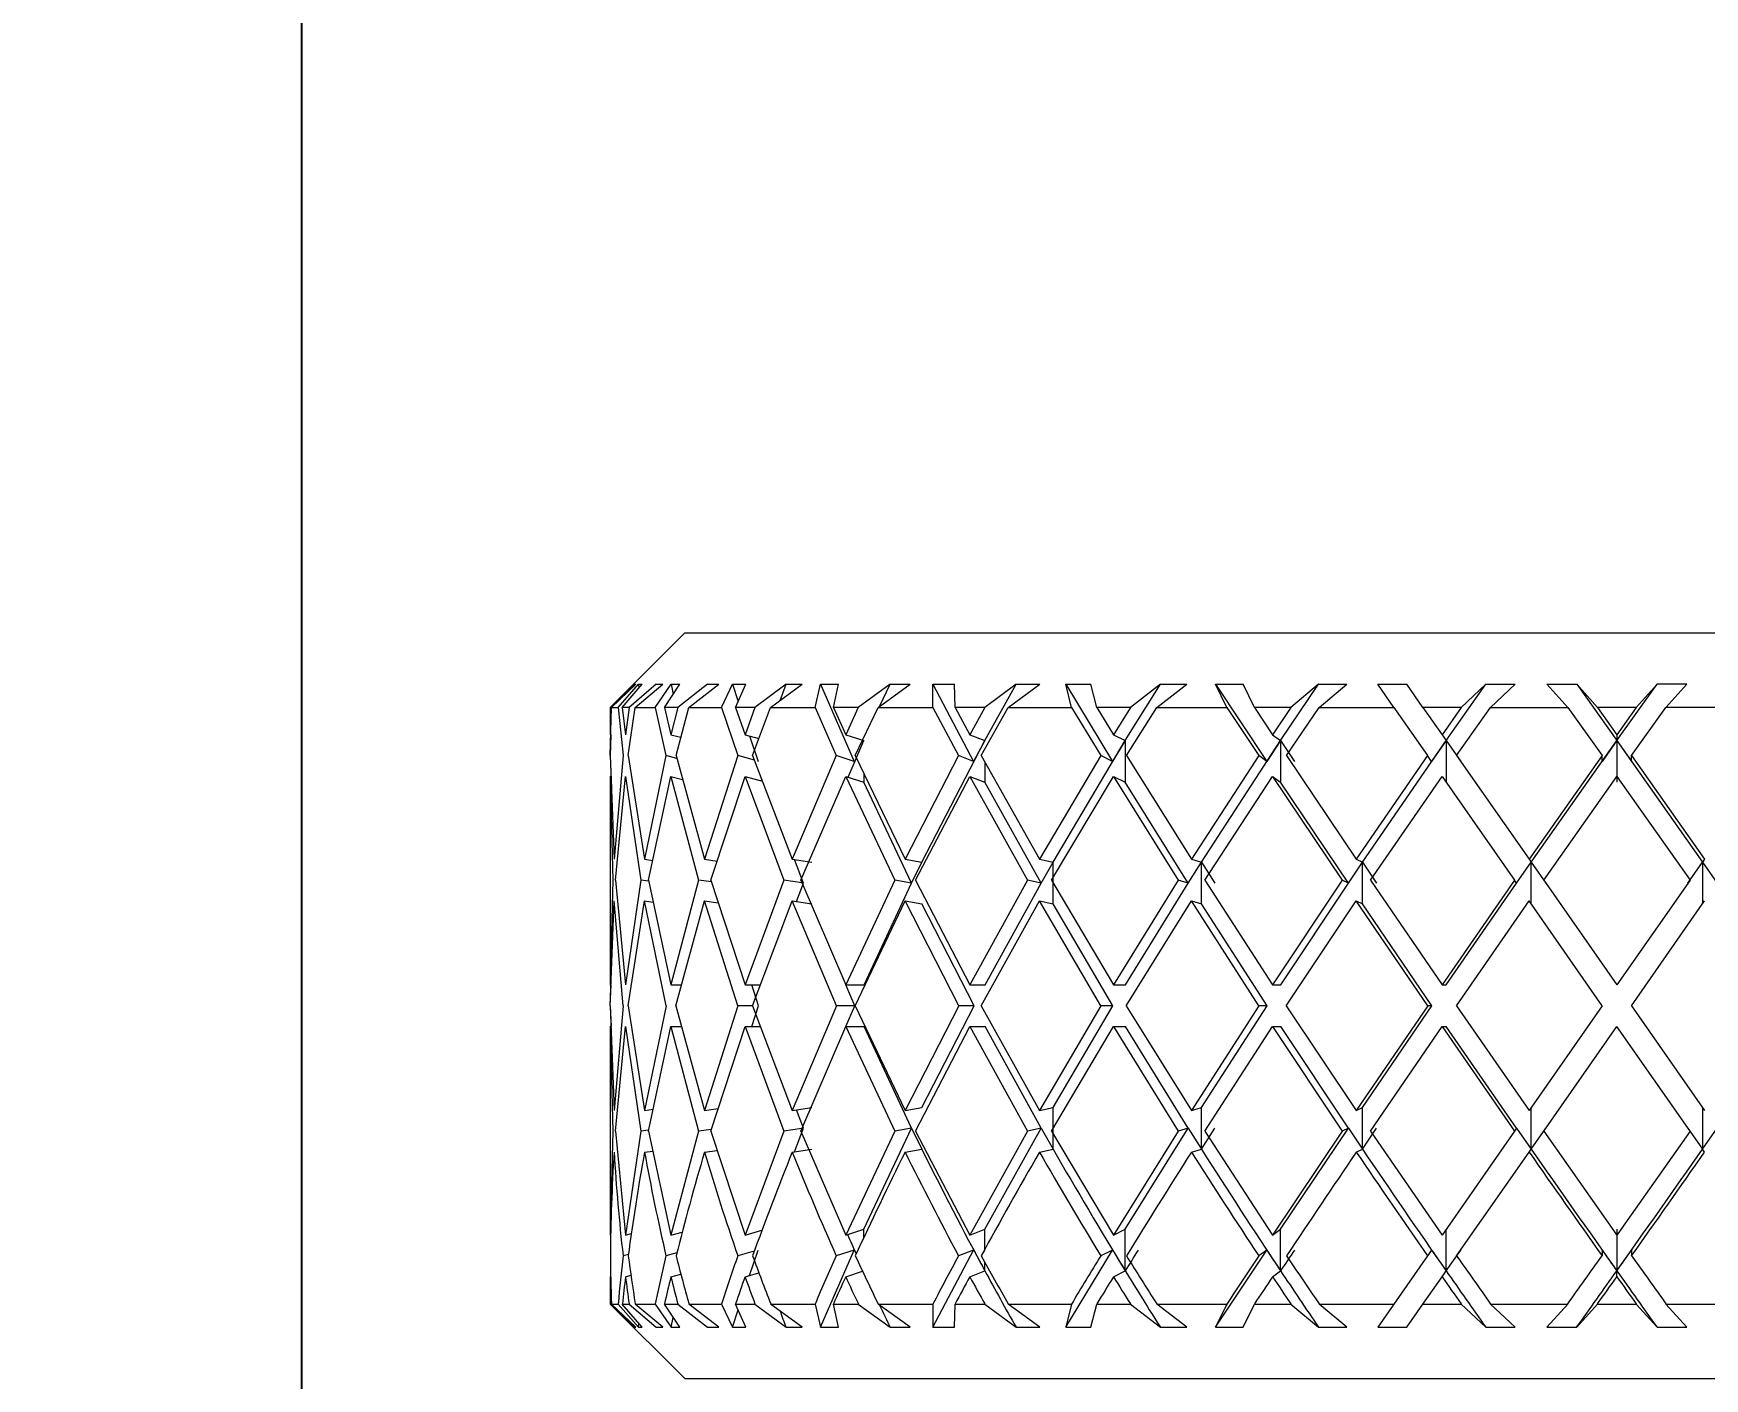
# Model space of a CAD drawing. Header units: millimetres. Extents: x 6 to 425, y 6 to 273.
# Drawn here: x 156.951 to 161.398, y 237.529 to 241.108 of the extents above; entities that cross this region are included whole.
import ezdxf

# ---------------------------------------------------------------- set-up
doc = ezdxf.new("R2010")
doc.units = ezdxf.units.MM
doc.layers.add('ITAR', color=7, linetype='Continuous')
doc.styles.add('SLDTEXTSTYLE0', font='TXT', dxfattribs={"width": 0.75})
doc.dimstyles.new('SLDDIMSTYLE1', dxfattribs={"dimtxt": 3.175, "dimasz": 3.302, "dimexe": 0, "dimexo": 0.0625, "dimgap": 0.79375, "dimtad": 0, "dimtih": 1, "dimtoh": 1, "dimlfac": 2, "dimrnd": 1e-09, "dimzin": 12, "dimdsep": 46, "dimtxsty": 'SLDTEXTSTYLE0', "dimsah": 1, "dimcen": 0.09, "dimadec": 0, "dimazin": 3, "dimtfac": 1, "dimtofl": 0, "dimtmove": 0, "dimatfit": 3, "dimfxl": 1, "dimfrac": 2, "dimtolj": 1, "dimtzin": 12, "dimarcsym": 0})

# ---------------------------------------------------------------- blocks, each defined once
blk = doc.blocks.new('_D_4')
at = {"layer": 'ITAR'}
for p, q in [((157.6648, 233.2092), (157.6648, 255.3924)), ((170.2398, 242.4642), (170.2398, 255.3924)), ((157.6648, 252.2174), (154.2734, 252.2174)), ((170.2398, 252.2174), (157.6648, 252.2174)), ((137.7575, 252.1932), (137.1126, 252.1932)), ((137.1126, 252.1932), (137.1126, 247.1529)), ((148.6611, 252.1932), (149.306, 252.1932)), ((149.306, 252.1932), (149.306, 247.1529)), ((137.1126, 247.1529), (137.7575, 247.1529)), ((149.306, 247.1529), (148.6611, 247.1529))]:
    blk.add_line(p, q, dxfattribs=at)
for points in [[(157.6648, 252.2174), (160.9668, 251.7094), (160.9668, 252.7254)], [(170.2398, 252.2174), (166.9378, 252.7254), (166.9378, 251.7094)]]:
    blk.add_solid(points, dxfattribs=at)
at = {"layer": 'ITAR', "char_height": 3.175, "attachment_point": 1, "style": 'SLDTEXTSTYLE0'}
for s, insert in [('25.15mm', (133.9621, 256.9309)), ('.99in', (138.5636, 251.2456))]:
    blk.add_mtext(s, dxfattribs=dict(at, insert=insert))

msp = doc.modelspace()

# ---------------------------------------------------------------- linework, layer by layer
at = {"color": 7, "linetype": 'Continuous', "lineweight": 15}
for p, q in [((158.6843, 239.513), (158.4859, 239.3145)), ((158.6843, 239.513), (161.1648, 239.513)), ((161.1648, 239.513), (163.6452, 239.513)), ((158.5501, 239.3766), (158.4864, 239.3145)), ((158.4891, 239.3145), (158.5541, 239.3762)), ((158.507, 239.3145), (158.5615, 239.3762)), ((158.5181, 239.3145), (158.5713, 239.3766)), ((158.6084, 239.3766), (158.536, 239.3145)), ((158.5501, 239.3766), (158.5541, 239.3762)), ((158.5524, 239.3145), (158.6261, 239.3762)), ((158.5615, 239.3762), (158.5713, 239.3766)), ((158.5615, 239.3762), (158.5625, 239.3663)), ((158.6057, 239.3145), (158.648, 239.3762)), ((158.6084, 239.3766), (158.6261, 239.3762)), ((158.6302, 239.3145), (158.6712, 239.3766)), ((158.648, 239.3762), (158.6712, 239.3766)), ((158.648, 239.3762), (158.6537, 239.35)), ((158.7444, 239.3766), (158.6656, 239.3145)), ((158.6952, 239.3145), (158.7752, 239.3762)), ((158.7444, 239.3766), (158.7752, 239.3762)), ((158.7822, 239.3145), (158.8109, 239.3762)), ((158.8109, 239.3762), (158.847, 239.3766)), ((158.8109, 239.3762), (158.8263, 239.3301)), ((158.8194, 239.3145), (158.847, 239.3766)), ((158.9539, 239.3766), (158.871, 239.3145)), ((158.9129, 239.3145), (158.9969, 239.3762)), ((158.9379, 239.3329), (158.9539, 239.3766)), ((158.9539, 239.3766), (158.9969, 239.3762)), ((159.031, 239.3145), (159.0454, 239.3762)), ((159.0454, 239.3762), (159.0931, 239.3766)), ((159.0454, 239.3762), (159.1354, 239.1709)), ((159.0798, 239.3145), (159.0931, 239.3766)), ((159.2306, 239.3766), (159.1462, 239.3145)), ((159.1991, 239.3145), (159.2844, 239.3762)), ((159.2029, 239.3173), (159.2306, 239.3766)), ((159.2306, 239.3766), (159.2844, 239.3762)), ((159.3442, 239.3762), (159.4022, 239.3766)), ((159.3447, 239.3145), (159.3442, 239.3762)), ((159.3442, 239.3762), (159.453, 239.1709)), ((159.4036, 239.3145), (159.4022, 239.3766)), ((159.566, 239.3766), (159.4827, 239.3145)), ((159.483, 239.2263), (159.566, 239.3766)), ((159.545, 239.3145), (159.6291, 239.3762)), ((159.566, 239.3766), (159.6291, 239.3762)), ((159.6984, 239.3762), (159.7649, 239.3766)), ((159.7137, 239.3145), (159.6984, 239.3762)), ((159.6984, 239.3762), (159.8226, 239.1709)), ((159.7809, 239.3145), (159.7649, 239.3766)), ((159.8566, 239.2263), (159.95, 239.3766)), ((159.95, 239.3766), (159.8703, 239.3145)), ((159.9402, 239.3145), (160.0205, 239.3762)), ((159.95, 239.3766), (160.0205, 239.3762)), ((160.0971, 239.3762), (160.17, 239.3766)), ((160.1267, 239.3145), (160.0971, 239.3762)), ((160.0971, 239.3762), (160.233, 239.1709)), ((160.2002, 239.3145), (160.17, 239.3766)), ((160.2699, 239.2263), (160.371, 239.3766)), ((160.371, 239.3766), (160.2972, 239.3145)), ((160.371, 239.3766), (160.4466, 239.3762)), ((160.3725, 239.3145), (160.4466, 239.3762)), ((160.5283, 239.3762), (160.6055, 239.3766)), ((160.5714, 239.3145), (160.5283, 239.3762)), ((160.6488, 239.3145), (160.6055, 239.3766)), ((160.7105, 239.2263), (160.816, 239.3766)), ((160.816, 239.3766), (160.7505, 239.3145)), ((160.816, 239.3766), (160.8946, 239.3762)), ((160.8289, 239.3145), (160.8946, 239.3762)), ((160.9788, 239.3762), (161.0579, 239.3766)), ((161.034, 239.3145), (160.9788, 239.3762)), ((161.0579, 239.3766), (161.1648, 239.2263)), ((161.1131, 239.3145), (161.0579, 239.3766)), ((161.1648, 239.2263), (161.2717, 239.3766)), ((161.2717, 239.3766), (161.2164, 239.3145)), ((161.3508, 239.3762), (161.2717, 239.3766)), ((161.2955, 239.3145), (161.3508, 239.3762)), ((158.4859, 239.3145), (158.4859, 239.2413)), ((158.4864, 239.3145), (158.4859, 239.3145)), ((158.4864, 239.3145), (158.4859, 239.2419)), ((158.4862, 239.1864), (158.4891, 239.3145)), ((158.4891, 239.3145), (158.507, 239.3145)), ((158.507, 239.3145), (158.52, 239.1864)), ((158.536, 239.3145), (158.5181, 239.3145)), ((158.5181, 239.3145), (158.5266, 239.2419)), ((158.536, 239.3145), (158.5266, 239.2419)), ((158.5337, 239.1864), (158.5524, 239.3145)), ((158.5524, 239.3145), (158.6057, 239.3145)), ((158.6057, 239.3145), (158.6342, 239.1864)), ((158.6656, 239.3145), (158.6302, 239.3145)), ((158.6302, 239.3145), (158.6474, 239.2419)), ((158.6656, 239.3145), (158.6474, 239.2419)), ((158.6612, 239.1864), (158.6952, 239.3145)), ((158.6952, 239.3145), (158.7822, 239.3145)), ((158.7822, 239.3145), (158.8254, 239.1864)), ((158.871, 239.3145), (158.8194, 239.3145)), ((158.8194, 239.3145), (158.8448, 239.2419)), ((158.871, 239.3145), (158.8448, 239.2419)), ((158.8647, 239.1864), (158.9129, 239.3145)), ((158.9129, 239.3145), (159.031, 239.3145)), ((159.031, 239.3145), (159.0876, 239.1864)), ((159.1462, 239.3145), (159.0798, 239.3145)), ((159.0798, 239.3145), (159.1126, 239.2419)), ((159.1462, 239.3145), (159.1126, 239.2419)), ((159.1381, 239.1864), (159.1991, 239.3145)), ((159.1991, 239.3145), (159.3447, 239.3145)), ((159.3447, 239.3145), (159.4129, 239.1864)), ((159.4827, 239.3145), (159.4036, 239.3145)), ((159.4036, 239.3145), (159.4428, 239.2419)), ((159.4827, 239.3145), (159.4428, 239.2419)), ((159.4731, 239.1864), (159.545, 239.3145)), ((159.545, 239.3145), (159.7137, 239.3145)), ((159.7137, 239.3145), (159.7914, 239.1864)), ((159.8703, 239.3145), (159.7809, 239.3145)), ((159.7809, 239.3145), (159.8253, 239.2419)), ((159.8703, 239.3145), (159.8253, 239.2419)), ((159.8595, 239.1864), (159.9402, 239.3145)), ((159.9402, 239.3145), (160.1267, 239.3145)), ((160.1267, 239.3145), (160.2117, 239.1864)), ((160.2972, 239.3145), (160.2002, 239.3145)), ((160.2002, 239.3145), (160.2485, 239.2419)), ((160.2972, 239.3145), (160.2485, 239.2419)), ((160.2856, 239.1864), (160.3725, 239.3145)), ((160.3725, 239.3145), (160.5714, 239.3145)), ((160.5714, 239.3145), (160.6609, 239.1864)), ((160.7505, 239.3145), (160.6488, 239.3145)), ((160.6488, 239.3145), (160.6996, 239.2419)), ((160.7505, 239.3145), (160.6996, 239.2419)), ((160.7384, 239.1864), (160.8289, 239.3145)), ((160.8289, 239.3145), (161.034, 239.3145)), ((161.034, 239.3145), (161.1254, 239.1864)), ((161.1131, 239.3145), (161.1648, 239.2419)), ((161.2164, 239.3145), (161.1131, 239.3145)), ((161.2164, 239.3145), (161.1648, 239.2419)), ((161.2041, 239.1864), (161.2955, 239.3145)), ((161.5006, 239.3145), (161.2955, 239.3145)), ((158.4874, 239.2415), (158.4862, 239.1864)), ((158.6474, 239.2419), (158.674, 239.2349)), ((158.8448, 239.2419), (158.8816, 239.2313)), ((158.8569, 239.2384), (158.8794, 239.1709)), ((159.1126, 239.2419), (159.1605, 239.2263)), ((159.1189, 239.129), (159.1605, 239.2263)), ((159.3152, 238.9024), (159.483, 239.2263)), ((159.4428, 239.2419), (159.483, 239.2263)), ((159.483, 239.2263), (159.453, 239.1709)), ((159.6645, 238.9024), (159.8566, 239.2263)), ((159.8566, 239.2263), (159.8226, 239.1709)), ((159.8253, 239.2419), (159.8566, 239.2263)), ((159.8566, 239.2263), (159.8566, 239.1155)), ((160.0594, 238.9024), (160.2699, 239.2263)), ((160.2699, 239.2263), (160.233, 239.1709)), ((160.2485, 239.2419), (160.2699, 239.2263)), ((160.2699, 239.2263), (160.2699, 239.1155)), ((160.2699, 239.2263), (160.3069, 239.1709)), ((160.4878, 238.9024), (160.7105, 239.2263)), ((160.7105, 239.2263), (160.6717, 239.1709)), ((160.6996, 239.2419), (160.7105, 239.2263)), ((160.7105, 239.2263), (160.7105, 239.1155)), ((160.7105, 239.2263), (160.7492, 239.1709)), ((160.9368, 238.9024), (161.1648, 239.2263)), ((161.1648, 239.2263), (161.1254, 239.1709)), ((161.1648, 239.2419), (161.1648, 239.2263)), ((161.1648, 239.2263), (161.3927, 238.9024)), ((161.1648, 239.2263), (161.2041, 239.1709)), ((161.1648, 239.2263), (161.1648, 239.1155)), ((158.4862, 239.1864), (158.4961, 238.9103)), ((158.4862, 239.1864), (158.4893, 239.0989)), ((158.52, 239.1864), (158.4961, 238.9103)), ((158.5337, 239.1864), (158.5772, 238.9103)), ((158.6342, 239.1864), (158.5772, 238.9103)), ((158.6633, 239.1787), (158.6342, 239.1864)), ((158.6612, 239.1864), (158.7369, 238.9103)), ((158.8254, 239.1864), (158.7369, 238.9103)), ((158.8695, 239.1737), (158.8254, 239.1864)), ((158.8647, 239.1864), (158.9703, 238.9103)), ((159.0876, 239.1864), (158.9703, 238.9103)), ((159.1354, 239.1709), (159.0876, 239.1864)), ((159.1381, 239.1864), (159.2705, 238.9103)), ((159.4129, 239.1864), (159.2705, 238.9103)), ((159.453, 239.1709), (159.4129, 239.1864)), ((159.4731, 239.1864), (159.6282, 238.9103)), ((159.7914, 239.1864), (159.6282, 238.9103)), ((159.8226, 239.1709), (159.7914, 239.1864)), ((159.8595, 239.1864), (160.0326, 238.9103)), ((160.2117, 239.1864), (160.0326, 238.9103)), ((160.233, 239.1709), (160.2117, 239.1864)), ((160.2856, 239.1864), (160.4714, 238.9103)), ((160.6609, 239.1864), (160.4714, 238.9103)), ((160.6717, 239.1709), (160.6609, 239.1864)), ((160.7384, 239.1864), (160.9313, 238.9103)), ((161.1254, 239.1864), (160.9313, 238.9103)), ((161.1254, 239.1709), (161.1254, 239.1864)), ((161.2041, 239.1864), (161.3983, 238.9103)), ((161.2041, 239.1709), (161.2041, 239.1864)), ((158.4859, 239.1317), (158.4859, 238.5756)), ((158.4859, 239.131), (158.493, 238.8549)), ((158.4997, 238.8549), (158.5266, 239.131)), ((158.5266, 239.131), (158.5674, 238.8549)), ((158.5875, 238.8549), (158.6474, 239.131)), ((158.6474, 239.131), (158.6786, 239.1228)), ((158.6474, 239.131), (158.7207, 238.8549)), ((158.7535, 238.8549), (158.8448, 239.131)), ((158.8448, 239.131), (158.8909, 239.1178)), ((158.8448, 239.131), (158.9483, 238.8549)), ((158.9929, 238.8549), (159.1126, 239.131)), ((159.1126, 239.131), (159.1605, 239.1155)), ((159.1126, 239.131), (159.2432, 238.8549)), ((159.2879, 238.847), (159.1605, 239.1155)), ((159.2982, 238.8549), (159.4428, 239.131)), ((159.4428, 239.131), (159.5965, 238.8549)), ((159.4428, 239.131), (159.483, 239.1155)), ((159.6328, 238.847), (159.483, 239.1155)), ((159.6602, 238.8549), (159.8253, 239.131)), ((159.8253, 239.131), (159.8566, 239.1155)), ((159.8253, 239.131), (159.9975, 238.8549)), ((160.0242, 238.847), (159.8566, 239.1155)), ((160.068, 238.8549), (160.2485, 239.131)), ((160.2485, 239.131), (160.2699, 239.1155)), ((160.2485, 239.131), (160.4339, 238.8549)), ((160.4503, 238.847), (160.2699, 239.1155)), ((160.5091, 238.8549), (160.6996, 239.131)), ((160.6996, 239.131), (160.8926, 238.8549)), ((160.9701, 238.8549), (161.1648, 239.131)), ((161.1648, 239.131), (161.3595, 238.8549)), ((158.5772, 238.9103), (158.5989, 238.9075)), ((158.7369, 238.9103), (158.7703, 238.9057)), ((158.9703, 238.9103), (159.0222, 238.9024)), ((159, 238.847), (158.9765, 238.9094)), ((159.2705, 238.9103), (159.3152, 238.9024)), ((159.2879, 238.847), (159.3152, 238.9024)), ((159.6282, 238.9103), (159.6645, 238.9024)), ((159.6328, 238.847), (159.6645, 238.9024)), ((159.6645, 238.7916), (159.6645, 238.9024)), ((160.0242, 238.847), (160.0594, 238.9024)), ((160.0326, 238.9103), (160.0594, 238.9024)), ((160.0594, 238.9024), (160.0947, 238.847)), ((160.0594, 238.7916), (160.0594, 238.9024)), ((160.4503, 238.847), (160.4878, 238.9024)), ((160.4714, 238.9103), (160.4878, 238.9024)), ((160.4878, 238.9024), (160.5254, 238.847)), ((160.4878, 238.7916), (160.4878, 238.9024)), ((160.8981, 238.847), (160.9368, 238.9024)), ((160.9313, 238.9103), (160.9368, 238.9024)), ((160.9368, 238.9024), (160.9755, 238.847)), ((160.9368, 238.7916), (160.9368, 238.9024)), ((161.354, 238.847), (161.3927, 238.9024)), ((161.3983, 238.9103), (161.3927, 238.9024)), ((161.3927, 238.9024), (161.3927, 238.7916)), ((161.3927, 238.9024), (161.4314, 238.847)), ((158.493, 238.8549), (158.4859, 238.5762)), ((158.4997, 238.8549), (158.5266, 238.5762)), ((158.5674, 238.8549), (158.5266, 238.5762)), ((158.5881, 238.8522), (158.5674, 238.8549)), ((158.5875, 238.8549), (158.6474, 238.5762)), ((158.7207, 238.8549), (158.6474, 238.5762)), ((158.7551, 238.8501), (158.7207, 238.8549)), ((158.7535, 238.8549), (158.8448, 238.5762)), ((158.9483, 238.8549), (158.8448, 238.5762)), ((158.996, 238.8476), (158.9483, 238.8549)), ((158.9819, 238.7977), (159.0002, 238.847)), ((158.9929, 238.8549), (159.1126, 238.5762)), ((159.2432, 238.8549), (159.1126, 238.5762)), ((159.1613, 238.5762), (159.288, 238.847)), ((159.2879, 238.847), (159.2432, 238.8549)), ((159.2982, 238.8549), (159.4428, 238.5762)), ((159.5965, 238.8549), (159.4428, 238.5762)), ((159.4836, 238.5762), (159.6329, 238.847)), ((159.6328, 238.847), (159.5965, 238.8549)), ((159.6602, 238.8549), (159.8253, 238.5762)), ((159.9975, 238.8549), (159.8253, 238.5762)), ((159.8571, 238.5762), (160.0243, 238.847)), ((160.0242, 238.847), (159.9975, 238.8549)), ((160.068, 238.8549), (160.2485, 238.5762)), ((160.4339, 238.8549), (160.2485, 238.5762)), ((160.2703, 238.5762), (160.4503, 238.847)), ((160.4503, 238.847), (160.4339, 238.8549)), ((160.5091, 238.8549), (160.6996, 238.5762)), ((160.8926, 238.8549), (160.6996, 238.5762)), ((160.7106, 238.5762), (160.8981, 238.847)), ((160.8981, 238.847), (160.8926, 238.8549)), ((160.9701, 238.8549), (161.1648, 238.5762)), ((161.3595, 238.8549), (161.1648, 238.5762)), ((158.4861, 238.5208), (158.4961, 238.7995)), ((158.5201, 238.5208), (158.4961, 238.7995)), ((158.5336, 238.5208), (158.5772, 238.7995)), ((158.6344, 238.5208), (158.5772, 238.7995)), ((158.5772, 238.7995), (158.6, 238.7965)), ((158.6609, 238.5208), (158.7369, 238.7995)), ((158.8256, 238.5208), (158.7369, 238.7995)), ((158.7369, 238.7995), (158.7733, 238.7944)), ((158.8644, 238.5208), (158.9703, 238.7995)), ((158.9703, 238.7995), (159.0222, 238.7916)), ((159.0879, 238.5208), (158.9703, 238.7995)), ((159.1377, 238.5208), (159.2705, 238.7995)), ((159.2705, 238.7995), (159.3152, 238.7916)), ((159.4133, 238.5208), (159.2705, 238.7995)), ((159.4541, 238.5208), (159.3152, 238.7916)), ((159.4727, 238.5208), (159.6282, 238.7995)), ((159.7919, 238.5208), (159.6282, 238.7995)), ((159.6282, 238.7995), (159.6645, 238.7916)), ((159.8237, 238.5208), (159.6645, 238.7916)), ((159.859, 238.5208), (160.0326, 238.7995)), ((160.2122, 238.5208), (160.0326, 238.7995)), ((160.0326, 238.7995), (160.0594, 238.7916)), ((160.234, 238.5208), (160.0594, 238.7916)), ((160.285, 238.5208), (160.4714, 238.7995)), ((160.6615, 238.5208), (160.4714, 238.7995)), ((160.4714, 238.7995), (160.4878, 238.7916)), ((160.6725, 238.5208), (160.4878, 238.7916)), ((160.7378, 238.5208), (160.9313, 238.7995)), ((161.126, 238.5208), (160.9313, 238.7995)), ((161.2035, 238.5208), (161.3983, 238.7995)), ((158.4861, 238.5208), (158.4881, 238.5762)), ((158.6474, 238.5762), (158.676, 238.5762)), ((158.8448, 238.5762), (158.8855, 238.5762)), ((158.8806, 238.5208), (158.8629, 238.5762)), ((159.1126, 238.5762), (159.1613, 238.5762)), ((159.1366, 238.5208), (159.1132, 238.5762)), ((159.4428, 238.5762), (159.4836, 238.5762)), ((159.8253, 238.5762), (159.8571, 238.5762)), ((160.2485, 238.5762), (160.2703, 238.5762)), ((160.6996, 238.5762), (160.7106, 238.5762)), ((158.4861, 238.5208), (158.4961, 238.2421)), ((158.4861, 238.5208), (158.4881, 238.4654)), ((158.5201, 238.5208), (158.4961, 238.2421)), ((158.5336, 238.5208), (158.5772, 238.2421)), ((158.6344, 238.5208), (158.5772, 238.2421)), ((158.6609, 238.5208), (158.7369, 238.2421)), ((158.8256, 238.5208), (158.7369, 238.2421)), ((158.8644, 238.5208), (158.8256, 238.5208)), ((158.8629, 238.4654), (158.8806, 238.5208)), ((158.8644, 238.5208), (158.9703, 238.2421)), ((159.0879, 238.5208), (158.9703, 238.2421)), ((159.1366, 238.5208), (159.0879, 238.5208)), ((159.1132, 238.4654), (159.1366, 238.5208)), ((159.1377, 238.5208), (159.2705, 238.2421)), ((159.4133, 238.5208), (159.2705, 238.2421)), ((159.3152, 238.25), (159.4541, 238.5208)), ((159.4541, 238.5208), (159.4133, 238.5208)), ((159.4727, 238.5208), (159.6282, 238.2421)), ((159.7919, 238.5208), (159.6282, 238.2421)), ((159.6645, 238.25), (159.8237, 238.5208)), ((159.8237, 238.5208), (159.7919, 238.5208)), ((159.859, 238.5208), (160.0326, 238.2421)), ((160.2122, 238.5208), (160.0326, 238.2421)), ((160.0594, 238.25), (160.234, 238.5208)), ((160.234, 238.5208), (160.2122, 238.5208)), ((160.285, 238.5208), (160.4714, 238.2421)), ((160.6615, 238.5208), (160.4714, 238.2421)), ((160.4878, 238.25), (160.6725, 238.5208)), ((160.6725, 238.5208), (160.6615, 238.5208)), ((160.7378, 238.5208), (160.9313, 238.2421)), ((161.126, 238.5208), (160.9313, 238.2421)), ((161.2035, 238.5208), (161.3983, 238.2421)), ((158.4859, 238.466), (158.4859, 237.9099)), ((158.4859, 238.4654), (158.493, 238.1867)), ((158.4997, 238.1867), (158.5266, 238.4654)), ((158.5266, 238.4654), (158.5674, 238.1867)), ((158.5875, 238.1867), (158.6474, 238.4654)), ((158.6474, 238.4654), (158.7207, 238.1867)), ((158.6474, 238.4654), (158.676, 238.4654)), ((158.7535, 238.1867), (158.8448, 238.4654)), ((158.8448, 238.4654), (158.9483, 238.1867)), ((158.8448, 238.4654), (158.8855, 238.4654)), ((158.9929, 238.1867), (159.1126, 238.4654)), ((159.1126, 238.4654), (159.2432, 238.1867)), ((159.1126, 238.4654), (159.1613, 238.4654)), ((159.288, 238.1946), (159.1613, 238.4654)), ((159.2982, 238.1867), (159.4428, 238.4654)), ((159.4428, 238.4654), (159.5965, 238.1867)), ((159.4428, 238.4654), (159.4836, 238.4654)), ((159.6329, 238.1946), (159.4836, 238.4654)), ((159.6602, 238.1867), (159.8253, 238.4654)), ((159.8253, 238.4654), (159.8571, 238.4654)), ((159.8253, 238.4654), (159.9975, 238.1867)), ((160.0243, 238.1946), (159.8571, 238.4654)), ((160.068, 238.1867), (160.2485, 238.4654)), ((160.2485, 238.4654), (160.4339, 238.1867)), ((160.2485, 238.4654), (160.2703, 238.4654)), ((160.4503, 238.1946), (160.2703, 238.4654)), ((160.5091, 238.1867), (160.6996, 238.4654)), ((160.6996, 238.4654), (160.7106, 238.4654)), ((160.6996, 238.4654), (160.8926, 238.1867)), ((160.8981, 238.1946), (160.7106, 238.4654)), ((160.9701, 238.1867), (161.1648, 238.4654)), ((161.3595, 238.1867), (161.1648, 238.4654)), ((158.5772, 238.2421), (158.6, 238.2451)), ((158.7369, 238.2421), (158.7733, 238.2471)), ((158.9703, 238.2421), (159.0222, 238.25)), ((159.0002, 238.1946), (158.9819, 238.2439)), ((159.2705, 238.2421), (159.3152, 238.25)), ((159.6282, 238.2421), (159.6645, 238.25)), ((159.6645, 238.1391), (159.6645, 238.25)), ((160.0326, 238.2421), (160.0594, 238.25)), ((160.0594, 238.1391), (160.0594, 238.25)), ((160.4714, 238.2421), (160.4878, 238.25)), ((160.4878, 238.1391), (160.4878, 238.25)), ((160.9368, 238.1391), (160.9368, 238.25)), ((161.3927, 238.25), (161.3927, 238.1391)), ((158.493, 238.1867), (158.4859, 237.9105)), ((158.4997, 238.1867), (158.5266, 237.9105)), ((158.5674, 238.1867), (158.5266, 237.9105)), ((158.5881, 238.1894), (158.5674, 238.1867)), ((158.5875, 238.1867), (158.6474, 237.9105)), ((158.7207, 238.1867), (158.6474, 237.9105)), ((158.7551, 238.1914), (158.7207, 238.1867)), ((158.7535, 238.1867), (158.8448, 237.9105)), ((158.9483, 238.1867), (158.8448, 237.9105)), ((158.996, 238.194), (158.9483, 238.1867)), ((158.9765, 238.1322), (159, 238.1946)), ((158.9929, 238.1867), (159.1126, 237.9105)), ((159.2432, 238.1867), (159.1126, 237.9105)), ((159.1605, 237.9261), (159.2879, 238.1946)), ((159.2879, 238.1946), (159.2432, 238.1867)), ((159.288, 238.1946), (159.3152, 238.1391)), ((159.2982, 238.1867), (159.4428, 237.9105)), ((159.5965, 238.1867), (159.4428, 237.9105)), ((159.483, 237.9261), (159.6328, 238.1946)), ((159.6328, 238.1946), (159.5965, 238.1867)), ((159.6329, 238.1946), (159.6645, 238.1391)), ((159.6602, 238.1867), (159.8253, 237.9105)), ((159.9975, 238.1867), (159.8253, 237.9105)), ((159.8566, 237.9261), (160.0242, 238.1946)), ((160.0242, 238.1946), (159.9975, 238.1867)), ((160.0243, 238.1946), (160.0594, 238.1391)), ((160.0594, 238.1391), (160.0947, 238.1946)), ((160.068, 238.1867), (160.2485, 237.9105)), ((160.4339, 238.1867), (160.2485, 237.9105)), ((160.2699, 237.9261), (160.4503, 238.1946)), ((160.4503, 238.1946), (160.4339, 238.1867)), ((160.4503, 238.1946), (160.4878, 238.1391)), ((160.4878, 238.1391), (160.5254, 238.1946)), ((160.5091, 238.1867), (160.6996, 237.9105)), ((160.8926, 238.1867), (160.6996, 237.9105)), ((160.8981, 238.1946), (160.8926, 238.1867)), ((160.8981, 238.1946), (160.9368, 238.1391)), ((160.9368, 238.1391), (160.9756, 238.1946)), ((160.9701, 238.1867), (161.1648, 237.9105)), ((161.3595, 238.1867), (161.1648, 237.9105)), ((161.354, 238.1946), (161.3927, 238.1391)), ((161.3927, 238.1391), (161.4314, 238.1946)), ((158.5772, 238.1312), (158.5989, 238.1341)), ((158.7369, 238.1312), (158.7703, 238.1358)), ((158.9703, 238.1312), (159.0222, 238.1391)), ((159.2705, 238.1312), (159.3152, 238.1391)), ((159.6282, 238.1312), (159.6645, 238.1391)), ((160.0326, 238.1312), (160.0594, 238.1391)), ((160.4714, 238.1312), (160.4878, 238.1391)), ((160.7384, 237.8552), (160.9313, 238.1312)), ((160.9313, 238.1312), (160.9368, 238.1391)), ((161.3983, 238.1312), (161.3927, 238.1391)), ((158.5266, 237.9105), (158.5419, 237.9144)), ((158.6474, 237.9105), (158.6774, 237.9185)), ((158.8448, 237.9105), (158.8898, 237.9234)), ((159.1126, 237.9105), (159.1605, 237.9261)), ((159.4428, 237.9105), (159.483, 237.9261)), ((159.8253, 237.9105), (159.8566, 237.9261)), ((159.8566, 237.8152), (159.8566, 237.9261)), ((160.2485, 237.9105), (160.2699, 237.9261)), ((160.2699, 237.8152), (160.2699, 237.9261)), ((160.7105, 237.8152), (160.7105, 237.9261)), ((161.1648, 237.9261), (161.1648, 237.8152)), ((158.5342, 237.8587), (158.52, 237.8552)), ((158.6631, 237.8628), (158.6342, 237.8552)), ((158.8693, 237.8678), (158.8254, 237.8552)), ((158.8569, 237.8031), (158.8794, 237.8707)), ((159.0454, 237.6654), (159.1354, 237.8707)), ((159.1354, 237.8707), (159.0876, 237.8552)), ((159.3442, 237.6654), (159.453, 237.8707)), ((159.453, 237.8707), (159.4129, 237.8552)), ((159.6984, 237.6654), (159.8226, 237.8707)), ((159.8226, 237.8707), (159.7914, 237.8552)), ((160.0971, 237.6654), (160.233, 237.8707)), ((160.233, 237.8707), (160.2117, 237.8552)), ((160.6609, 237.8552), (160.5714, 237.727)), ((160.6717, 237.8707), (160.6609, 237.8552)), ((160.7105, 237.8152), (160.7492, 237.8707)), ((161.1254, 237.8707), (161.1254, 237.8552)), ((161.2041, 237.8707), (161.2041, 237.8552)), ((158.4859, 237.7997), (158.487, 237.8)), ((158.4859, 237.7997), (158.4859, 237.727)), ((158.5266, 237.7997), (158.5409, 237.8033)), ((158.6474, 237.7997), (158.6737, 237.8066)), ((158.8448, 237.7997), (158.8813, 237.8101)), ((159.1126, 237.7997), (159.1573, 237.8142)), ((159.4428, 237.7997), (159.483, 237.8152)), ((159.8253, 237.7997), (159.8566, 237.8152)), ((160.2485, 237.7997), (160.2699, 237.8152)), ((160.6488, 237.727), (160.6996, 237.7997)), ((160.6996, 237.7997), (160.7105, 237.8152)), ((161.1648, 237.7997), (161.1648, 237.8152)), ((158.4859, 237.727), (158.6843, 237.5286)), ((158.4859, 237.727), (158.4864, 237.727)), ((158.4864, 237.727), (158.5501, 237.665)), ((158.5541, 237.6654), (158.4891, 237.727)), ((158.4891, 237.727), (158.507, 237.727)), ((158.507, 237.727), (158.5615, 237.6654)), ((158.5713, 237.665), (158.5181, 237.727)), ((158.5181, 237.727), (158.536, 237.727)), ((158.536, 237.727), (158.6084, 237.665)), ((158.6261, 237.6654), (158.5524, 237.727)), ((158.5524, 237.727), (158.6057, 237.727)), ((158.6057, 237.727), (158.648, 237.6654)), ((158.6712, 237.665), (158.6302, 237.727)), ((158.6302, 237.727), (158.6656, 237.727)), ((158.6656, 237.727), (158.7444, 237.665)), ((158.7752, 237.6654), (158.6952, 237.727)), ((158.6952, 237.727), (158.7822, 237.727)), ((158.7822, 237.727), (158.8109, 237.6654)), ((158.8109, 237.6654), (158.8263, 237.7115)), ((158.847, 237.665), (158.8194, 237.727)), ((158.8194, 237.727), (158.871, 237.727)), ((158.871, 237.727), (158.9539, 237.665)), ((158.9969, 237.6654), (158.9129, 237.727)), ((158.9129, 237.727), (159.031, 237.727)), ((159.031, 237.727), (159.0454, 237.6654)), ((159.0931, 237.665), (159.0798, 237.727)), ((159.0798, 237.727), (159.1462, 237.727)), ((159.1462, 237.727), (159.2306, 237.665)), ((159.2844, 237.6654), (159.1991, 237.727)), ((159.1991, 237.727), (159.3447, 237.727)), ((159.3447, 237.727), (159.3442, 237.6654)), ((159.4022, 237.665), (159.4036, 237.727)), ((159.4036, 237.727), (159.4827, 237.727)), ((159.4827, 237.727), (159.566, 237.665)), ((159.6291, 237.6654), (159.545, 237.727)), ((159.545, 237.727), (159.7137, 237.727)), ((159.7137, 237.727), (159.6984, 237.6654)), ((159.7649, 237.665), (159.7809, 237.727)), ((159.7809, 237.727), (159.8703, 237.727)), ((159.8703, 237.727), (159.95, 237.665)), ((160.0205, 237.6654), (159.9402, 237.727)), ((159.9402, 237.727), (160.1267, 237.727)), ((160.1267, 237.727), (160.0971, 237.6654)), ((160.17, 237.665), (160.2002, 237.727)), ((160.2002, 237.727), (160.2972, 237.727)), ((160.2972, 237.727), (160.371, 237.665)), ((160.4466, 237.6654), (160.3725, 237.727)), ((160.3725, 237.727), (160.5714, 237.727)), ((160.5714, 237.727), (160.5283, 237.6654)), ((160.6055, 237.665), (160.6488, 237.727)), ((160.6488, 237.727), (160.7505, 237.727)), ((160.7505, 237.727), (160.816, 237.665)), ((160.8946, 237.6654), (160.8289, 237.727)), ((160.8289, 237.727), (161.034, 237.727)), ((161.034, 237.727), (160.9788, 237.6654)), ((161.0579, 237.665), (161.1131, 237.727)), ((161.1131, 237.727), (161.2164, 237.727)), ((161.2164, 237.727), (161.2717, 237.665)), ((161.3508, 237.6654), (161.2955, 237.727)), ((161.2955, 237.727), (161.5006, 237.727)), ((158.5615, 237.6654), (158.5625, 237.6753)), ((158.648, 237.6654), (158.6537, 237.6915)), ((158.5501, 237.665), (158.5541, 237.6654)), ((158.5615, 237.6654), (158.5713, 237.665)), ((158.6084, 237.665), (158.6261, 237.6654)), ((158.648, 237.6654), (158.6712, 237.665)), ((158.7444, 237.665), (158.7752, 237.6654)), ((158.8109, 237.6654), (158.847, 237.665)), ((158.9539, 237.665), (158.9969, 237.6654)), ((159.0454, 237.6654), (159.0931, 237.665)), ((159.2306, 237.665), (159.2844, 237.6654)), ((159.3442, 237.6654), (159.4022, 237.665)), ((159.566, 237.665), (159.6291, 237.6654)), ((159.6984, 237.6654), (159.7649, 237.665)), ((159.95, 237.665), (160.0205, 237.6654)), ((160.0971, 237.6654), (160.17, 237.665)), ((160.371, 237.665), (160.4466, 237.6654)), ((160.5283, 237.6654), (160.6055, 237.665)), ((160.816, 237.665), (160.8946, 237.6654)), ((160.9788, 237.6654), (161.0579, 237.665)), ((161.2717, 237.665), (161.3508, 237.6654)), ((158.6843, 237.5286), (161.1648, 237.5286)), ((161.1648, 237.5286), (163.6452, 237.5286))]:
    msp.add_line(p, q, dxfattribs=at)
at = {"color": 8, "linetype": 'Continuous', "lineweight": 15}
for p, q in [((159.1605, 239.1396), (159.1605, 239.1155)), ((159.483, 239.1688), (159.483, 239.1155)), ((159.1605, 237.9033), (159.1605, 237.9261)), ((159.483, 237.8732), (159.483, 237.9261)), ((159.483, 237.8152), (159.483, 237.8373))]:
    msp.add_line(p, q, dxfattribs=at)
at = {"color": 7, "linetype": 'Continuous', "lineweight": 15}
for centre, major_axis, ratio, start_param, end_param in [((161.1648, 238.4654), (0.8534, 3.7906), 0.669893, 1.807755, 1.880339), ((161.1648, 238.4654), (0, 3.8335), 0.698811, 1.658063, 1.730647), ((161.1648, 238.4654), (1.4714, 3.7304), 0.600094, 1.890488, 1.963072), ((161.1648, 238.4654), (-0.8534, 3.7906), 0.669893, 1.50837, 1.580954), ((161.1648, 238.4654), (1.8815, 3.7095), 0.514082, 1.913129, 1.985713), ((161.1648, 238.4654), (-1.4714, 3.7304), 0.600094, 1.425638, 1.498222), ((161.1648, 238.4654), (2.1634, 3.7219), 0.424487, 1.899974, 1.972558), ((161.1648, 238.4654), (-1.8815, 3.7095), 0.514082, 1.402996, 1.47558), ((161.1648, 238.4654), (2.3643, 3.7504), 0.335846, 1.866707, 1.939291), ((161.1648, 238.4654), (-2.1634, 3.7219), 0.424487, 1.416152, 1.488736), ((161.2134, 238.4654), (-2.1634, 3.7219), 0.424487, 1.414086, 1.499302), ((161.1648, 238.4654), (2.5074, 3.7822), 0.24936, 1.821894, 1.894478), ((161.1648, 238.4654), (-2.3643, 3.7504), 0.335846, 1.449418, 1.522002), ((161.2056, 238.4654), (-2.3643, 3.7504), 0.335846, 1.447352, 1.532569), ((161.1648, 238.4654), (2.6042, 3.8094), 0.164957, 1.770356, 1.84294), ((161.1648, 238.4654), (-2.5074, 3.7822), 0.24936, 1.494231, 1.566815), ((161.1965, 238.4654), (-2.5074, 3.7822), 0.24936, 1.492165, 1.577382), ((161.1648, 238.4654), (2.6604, 3.8273), 0.082081, 1.715057, 1.787641), ((161.1648, 238.4654), (-2.6042, 3.8094), 0.164957, 1.545769, 1.618353), ((161.1865, 238.4654), (-2.6042, 3.8094), 0.164957, 1.543704, 1.62892), ((161.1648, 238.4654), (-2.6604, 3.8273), 0.082081, 1.601068, 1.673652), ((161.1758, 238.4654), (-2.6604, 3.8273), 0.082081, 1.599002, 1.684219), ((161.1537, 238.4654), (2.6604, 3.8273), 0.082081, 4.598967, 4.684183), ((161.1648, 238.4654), (2.6604, 3.8273), 0.082081, 4.609533, 4.682117), ((161.2198, 238.4654), (-1.8815, 3.7095), 0.514082, 1.460563, 1.474294), ((161.1648, 238.5762), (0.8534, 3.7906), 0.669893, 1.909704, 1.943856), ((161.1648, 238.5762), (1.4714, 3.7304), 0.600094, 1.992437, 2.026588), ((161.1648, 238.5762), (0, 3.8335), 0.698811, 1.760012, 1.794163), ((161.1648, 238.5762), (1.8815, 3.7095), 0.514082, 2.015078, 2.04923), ((161.1648, 238.5762), (-0.8534, 3.7906), 0.669893, 1.610319, 1.644471), ((161.1648, 238.5762), (2.1634, 3.7219), 0.424487, 2.001923, 2.036074), ((161.1648, 238.5762), (-1.4714, 3.7304), 0.600094, 1.527587, 1.561738), ((161.1648, 238.5762), (2.3643, 3.7504), 0.335846, 1.968656, 2.002808), ((161.1648, 238.5762), (-1.8815, 3.7095), 0.514082, 1.504945, 1.539097), ((161.1648, 238.5762), (2.5074, 3.7822), 0.24936, 1.923843, 1.957995), ((161.1965, 238.4964), (-2.1634, 3.7219), 0.424487, 1.492852, 1.507534), ((161.1648, 238.5762), (-2.1634, 3.7219), 0.424487, 1.518101, 1.552252), ((161.1648, 238.5762), (2.6042, 3.8094), 0.164957, 1.872305, 1.906457), ((161.1865, 238.4964), (-2.3643, 3.7504), 0.335846, 1.526119, 1.540801), ((161.2056, 238.4964), (2.6042, 3.8094), 0.164957, 1.847056, 1.861739), ((161.1648, 238.5762), (-2.3643, 3.7504), 0.335846, 1.551367, 1.585519), ((161.1648, 238.5762), (2.6604, 3.8273), 0.082081, 1.817006, 1.851158), ((161.1758, 238.4964), (-2.5074, 3.7822), 0.24936, 1.570932, 1.585614), ((161.1965, 238.4964), (2.6604, 3.8273), 0.082081, 1.791758, 1.80644), ((161.1648, 238.5762), (-2.5074, 3.7822), 0.24936, 1.59618, 1.630332), ((161.1648, 238.4964), (-2.6042, 3.8094), 0.164957, 1.62247, 1.637152), ((161.1648, 238.5762), (-2.6042, 3.8094), 0.164957, 1.647718, 1.68187), ((161.1648, 238.5762), (2.6604, 3.8273), 0.082081, 4.546017, 4.580168), ((161.1537, 238.4964), (-2.6604, 3.8273), 0.082081, 1.677769, 1.692451), ((161.1758, 238.4964), (2.6604, 3.8273), 0.082081, 4.590734, 4.605417), ((161.1648, 238.5762), (-2.6604, 3.8273), 0.082081, 1.703017, 1.737169), ((161.1648, 238.4654), (0.8534, 3.7906), 0.669893, 1.895022, 1.914296), ((161.1648, 238.4654), (1.4714, 3.7304), 0.600094, 1.977754, 1.997029), ((161.1648, 238.4654), (0, 3.8335), 0.698811, 1.745329, 1.764604), ((161.1648, 238.4654), (1.8815, 3.7095), 0.514082, 2.000396, 2.01967), ((161.1648, 238.4654), (-0.8534, 3.7906), 0.669893, 1.595637, 1.614911), ((161.1648, 238.4654), (2.1634, 3.7219), 0.424487, 1.98724, 2.006515), ((161.1648, 238.4654), (-1.4714, 3.7304), 0.600094, 1.512904, 1.532179), ((161.1648, 238.4654), (2.3643, 3.7504), 0.335846, 1.953974, 1.973248), ((161.1648, 238.4654), (-1.8815, 3.7095), 0.514082, 1.490263, 1.509537), ((161.1648, 238.4654), (2.5074, 3.7822), 0.24936, 1.909161, 1.928435), ((161.1648, 238.4654), (-2.1634, 3.7219), 0.424487, 1.503418, 1.522693), ((161.2134, 238.4654), (-2.1634, 3.7219), 0.424487, 1.499302, 1.53922), ((161.1648, 238.4654), (2.6042, 3.8094), 0.164957, 1.857623, 1.876897), ((161.1648, 238.4654), (-2.3643, 3.7504), 0.335846, 1.536685, 1.555959), ((161.2056, 238.4654), (-2.3643, 3.7504), 0.335846, 1.532569, 1.572486), ((161.1648, 238.4654), (2.6604, 3.8273), 0.082081, 1.802324, 1.821598), ((161.1648, 238.4654), (-2.5074, 3.7822), 0.24936, 1.581498, 1.600772), ((161.1965, 238.4654), (-2.5074, 3.7822), 0.24936, 1.577381, 1.617299), ((161.1648, 238.4654), (-2.6042, 3.8094), 0.164957, 1.633036, 1.65231), ((161.1865, 238.4654), (-2.6042, 3.8094), 0.164957, 1.62892, 1.668837), ((161.1537, 238.4654), (2.6604, 3.8273), 0.082081, 4.559049, 4.598967), ((161.1648, 238.4654), (2.6604, 3.8273), 0.082081, 4.575576, 4.594851), ((161.1758, 238.4654), (-2.6604, 3.8273), 0.082081, 1.684219, 1.724136), ((161.1648, 238.4654), (-2.6604, 3.8273), 0.082081, 1.688335, 1.707609), ((161.2198, 238.4654), (-1.8815, 3.7095), 0.514082, 1.510302, 1.526064), ((161.2244, 238.4654), (-1.4714, 3.7304), 0.600094, 1.537085, 1.548706)]:
    msp.add_ellipse(centre, major_axis=major_axis, ratio=ratio, start_param=start_param, end_param=end_param, dxfattribs=at)

# ---------------------------------------------------------------- dimensions: what is measured, and where the dimension line sits
at = {"layer": 'ITAR'}
dim = msp.add_linear_dim(base=(157.6648, 252.2174), p1=(170.2398, 241.1942), p2=(157.6648, 231.9392), dimstyle='SLDDIMSTYLE1', dxfattribs=at)
dim.commit()
dim.dimension.update_dxf_attribs({"geometry": '_D_4', "text_midpoint": (143.2093, 252.2174), "dimtype": 160})

doc.saveas('drawing.dxf')
